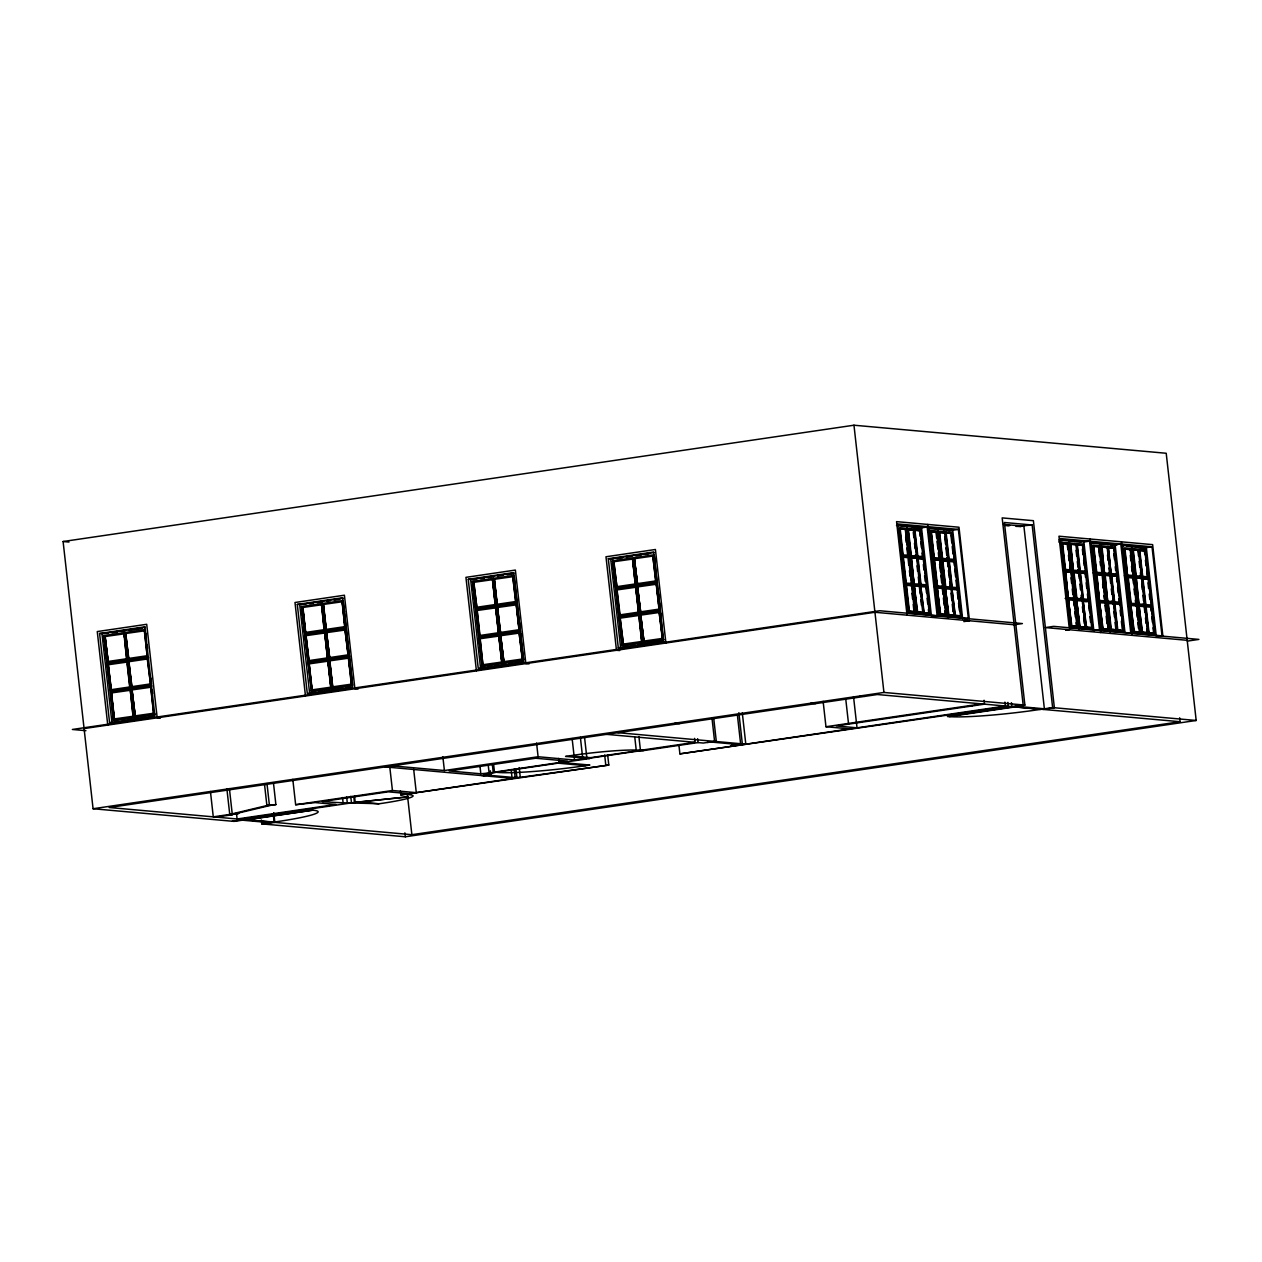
<?xml version="1.0" encoding="UTF-8"?>
<svg xmlns="http://www.w3.org/2000/svg" width="1262" height="1262" viewBox="0 0 1262 1262"><rect width="100%" height="100%" fill="white"/><g stroke="black" fill="none" stroke-linecap="round" stroke-linejoin="round"><path stroke-width="1.5" d="M354.448 802.458L408.083 796.843L354.448 802.458L353.786 796.622M210.439 791.511L213.278 816.845L229.747 814.432L269.374 804.967L275.889 804.604L273.491 783.181M235.947 813.627L270.62 805.361M275.889 804.604L266.897 805.566L264.499 784.191M261.344 820L261.77 823.881L405.323 836.785L1196.187 720.476L1166.214 453.263L853.964 425.215L63.1 541.524L93.072 808.737L234.022 821.388L312.755 810.172A68.148 5.695 -6.4 0 1 273.097 822.225M99.588 633.492L144.893 626.82L154.879 715.901L109.573 722.558L99.588 633.492L108.138 633.366M297.296 604.419L342.617 597.746L352.603 686.828L307.297 693.485L297.296 604.419L305.846 604.293M468.249 579.274L513.555 572.617L523.541 661.682L478.235 668.339L468.249 579.274L471.42 579.558M608.3 558.687L653.606 552.015L663.591 641.096L618.285 647.753L608.3 558.687L613.064 559.113M145.398 627.309L101.97 633.698L111.955 722.779M343.106 598.235L299.693 604.624L309.679 693.706M514.044 573.106L470.631 579.495L480.617 668.56M654.095 552.504L610.682 558.892L620.667 647.974L624.438 647.406M111.908 632.798L117.571 631.978M121.341 631.41L125.127 630.858M128.898 630.306L142.117 628.366M309.616 603.725L313.402 603.173M317.172 602.621L322.835 601.785M326.621 601.233L330.392 600.68M334.162 600.128L339.825 599.292M473.013 579.7L476.784 579.148M480.57 578.595L484.34 578.043M488.11 577.475L493.773 576.655M497.559 576.087L503.222 575.267M506.993 574.699L512.656 573.879M616.834 558.561L622.497 557.725M626.283 557.173L631.947 556.337M635.717 555.785L641.38 554.949M645.15 554.397L648.936 553.829M113.343 720.208L154.958 714.182L113.343 720.208L103.847 635.591L145.035 629.533M301.555 606.517L343.185 600.491L352.682 685.108L311.493 691.166L301.555 606.517L311.493 691.166M523.62 659.979L481.989 665.989L472.509 581.372L514.123 575.362L523.62 659.979L523.194 656.208M622.04 645.403L663.67 639.377L622.04 645.403L612.559 560.785L654.173 554.759L654.804 560.407M104.998 636.553L108.343 662.566L104.998 636.553L123.976 633.855L124.386 637.578M147.48 656.808L128.503 659.505L125.601 633.524L144.562 630.826L147.26 656.792L144.341 630.811M302.722 607.479L305.625 633.461L302.722 607.479L321.684 604.782L322.52 612.212M323.309 604.451L342.286 601.753L345.189 627.735L326.227 630.432L323.309 604.451L326.227 630.432M473.881 582.35L477.004 608.347L473.66 582.334L492.622 579.652L495.319 605.602L492.417 579.637M494.247 579.305L497.165 605.287L494.247 579.305L513.224 576.624L514.265 585.899M613.931 561.764L617.055 587.761L613.711 561.748L632.672 559.05L635.37 585.016L632.467 559.034M634.297 558.719L637.657 584.732L634.297 558.719L653.274 556.021M897.471 525.497L898.512 525.355M905.722 526.238L906.747 526.096L916.527 613.222M898.292 528.888L899.317 528.731L902.062 554.933L903.103 554.791L900.185 528.81L899.159 528.967M912.221 526.822L913.246 526.68M904.791 529.472L905.816 529.314L908.735 555.296L907.709 555.438L906.873 548.023M915.833 528.242L927.16 526.585L937.145 615.651L931.482 616.487M908.956 538.906L907.914 529.63L914.067 530.056L916.969 556.037L915.944 556.179M921.339 527.847L925.109 527.295M913.025 530.214L914.067 530.056M922.033 553.056L922.443 556.763L923.484 556.621L920.566 530.639L914.414 530.214L920.045 530.718L922.964 556.7M920.566 530.639L919.541 530.797L920.156 536.35M936.94 529.046L937.966 528.888L947.967 617.97M931.514 537.249L930.899 531.681L937.051 532.122L939.953 558.104L938.928 558.246L938.313 552.677M943.44 529.63L944.481 529.472M937.051 532.122L936.01 532.264L936.641 537.833M948.945 530.781L958.379 529.393L968.364 618.459L964.594 619.011M947.163 558.987L948.204 558.845L945.285 532.864L939.133 532.422L944.765 532.927L947.683 558.908M944.26 533.006L945.285 532.864M953.678 559.571L954.703 559.429L951.785 533.447L945.632 533.006L951.28 533.526L954.182 559.492M950.759 533.589L951.785 533.447M1196.187 720.476L1052.634 707.588L1032.158 524.992L1015.973 526.428M107.191 661.603L125.916 658.859M127.793 658.575L146.518 655.83M304.915 632.53L344.226 626.741M475.853 607.401L494.578 604.64M496.455 604.372L517.041 601.343L517.294 603.567L476.105 609.625M615.903 586.798L634.628 584.038M636.49 583.77L657.092 580.741L657.344 582.965L616.156 589.023M107.917 662.534L126.878 659.837L126.058 652.422M128.503 659.505L147.039 656.776M305.625 633.461L324.602 630.763L324.176 627.056M476.579 608.316L495.114 605.586M497.165 605.287L516.142 602.605L497.386 605.303L494.467 579.321M616.629 587.713L635.165 585M637.215 584.7L656.193 582.003L637.436 584.716L634.518 558.735M126.878 659.837L108.138 662.55L105.219 636.569M324.602 630.763L305.846 633.477L302.927 607.495M476.784 608.331L495.54 605.634M616.834 587.745L635.591 585.032M127.336 663.922L130.049 688.042L111.072 690.74L108.169 664.758L127.131 662.061M150.635 685.014L131.674 687.711L128.756 661.73L147.291 659.001L150.635 685.014L147.512 659.016M327.757 658.969L308.796 661.667L305.877 635.685L324.855 632.988L327.552 657.123M326.479 632.656L345.441 629.959L348.359 655.94L329.824 658.669L326.479 632.656L329.824 658.669M476.815 610.54L495.792 607.858L498.711 633.839L479.734 636.521L477.257 610.587M518.461 623.381L519.297 630.811L500.336 633.492L497.417 607.511L516.395 604.829L516.805 608.536M638.335 609.53L638.761 613.237L619.784 615.935L616.866 589.953L635.843 587.256L636.679 594.686M637.468 586.925L640.812 612.938L637.468 586.925L656.429 584.227L656.855 587.95M900.642 553.702L901.667 553.561M901.194 554.854L902.235 554.712M910.312 555.674L911.338 555.532L908.419 529.551M901.447 557.094L902.472 556.936L904.886 582.997L901.967 557.015M902.835 557.094L908.987 557.52L911.905 583.501L910.864 583.659M915.392 555.028L916.417 554.886M907.962 557.678L908.987 557.52M916.811 556.258L917.837 556.116L914.934 530.135M910.565 557.899L917.222 558.261L920.14 584.243L919.115 584.385M916.496 557.331L917.537 557.189M916.196 558.419L917.222 558.261M917.064 558.498L923.737 558.845L926.639 584.827L923.216 558.924L917.584 558.419M931.861 556.51L932.902 556.368M922.696 559.003L923.737 558.845M932.429 557.662L933.454 557.52L930.536 531.539L932.933 557.583M933.296 557.741L934.322 557.599L931.403 531.617M1059.891 540.089L1060.916 539.931M932.981 558.814L940.521 559.255M932.681 559.886L933.706 559.744L936.625 585.726L935.584 585.868M942.051 558.403L948.204 558.845M946.61 557.836L947.636 557.694M942.099 586.451L943.124 586.309L940.206 560.328L934.054 559.902L939.701 560.407L942.604 586.373M939.18 560.47L940.206 560.328M948.03 559.066L949.071 558.908L946.153 532.943M942.919 566.196L942.304 560.628L948.456 561.069L951.359 587.051L950.333 587.193L949.702 581.624M1060.695 543.465L1068.236 543.906L1071.138 569.872L1070.113 570.03L1069.703 566.322M1074.64 541.414L1075.666 541.256M956.012 580.362L956.833 587.777L957.874 587.635L954.955 561.653L947.415 561.211L948.046 566.78M1068.236 543.906L1067.195 544.048L1067.826 549.617M1059.938 539.852L1083.9 541.997L1089.563 541.161L1099.565 630.243L1070.066 627.593L1060.08 538.527L1089.563 541.161M1078.347 570.771L1079.389 570.613L1076.47 544.648L1070.318 544.206L1075.95 544.711L1078.868 570.692M954.955 561.653L953.93 561.795L954.34 565.518M1075.445 544.79L1076.47 544.648M1084.863 571.355L1085.888 571.197L1082.97 545.231L1076.817 544.79L1082.465 545.294L1085.367 571.276M1091.109 542.897L1092.135 542.739M1081.944 545.373L1082.97 545.231M1099.36 543.638L1100.385 543.48L1110.371 632.546M110.362 689.809L151.55 683.752M308.07 660.736L326.795 657.975M328.672 657.707L349.258 654.678M479.008 635.606L520.212 629.549M619.058 615.004L660.263 608.947M1091.914 546.272L1092.955 546.115L1095.858 572.096L1094.832 572.254M1105.859 544.222L1106.884 544.064M111.072 690.74L129.828 688.027L126.91 662.045M131.674 687.711L150.43 684.998M308.796 661.667L327.552 658.953L324.634 632.972M329.382 658.638L348.138 655.924L345.015 629.927L348.359 655.94M479.734 636.521L498.49 633.808L495.572 607.842M500.336 633.492L519.092 630.779L516.174 604.813M619.784 615.935L638.54 613.222L635.622 587.24M640.386 612.906L659.127 610.193L656.224 584.211M1101.347 572.838L1102.373 572.68L1099.454 546.698L1093.302 546.272L1098.934 546.777L1101.852 572.759M642.673 612.669L659.348 610.209L658.512 602.794M116.23 691.213L119.969 690.661M123.708 690.109L127.462 689.557M330.786 659.663L334.54 659.111M338.279 658.559L342.018 658.007M484.876 636.995L488.631 636.442M647.406 613.095L651.145 612.543M1098.429 546.856L1099.454 546.698M1101.032 547.093L1107.689 547.44L1110.607 573.421L1109.582 573.579M1111.349 545.358L1120.798 543.969L1130.784 633.051L1101.284 630.401L1091.299 541.319L1120.798 543.969M1115.829 545.105L1116.854 544.963M111.324 692.964L130.301 690.267L133.204 716.248L114.243 718.946L111.324 692.964L114.243 718.946M131.926 689.935L135.271 715.948L131.926 689.935L150.888 687.238L153.585 713.204L150.683 687.222M309.048 663.891L328.01 661.193L330.928 687.175L311.951 689.872L309.048 663.891L311.951 689.872M329.634 660.862L332.553 686.843L329.634 660.862L348.612 658.165L350.268 673.009M480.207 638.761L482.904 664.727L479.986 638.746L498.963 636.064L501.661 660.184M500.588 635.717L503.932 661.745L500.588 635.717L519.55 633.035M620.257 618.175L623.381 644.172L620.036 618.159L638.998 615.462L641.695 641.427L638.793 615.446M640.639 615.13L643.983 641.143L640.639 615.13L659.6 612.433M1106.664 547.598L1107.689 547.44M1107.531 547.676L1114.204 548.023L1117.122 574.005L1116.081 574.163M1122.344 545.689L1123.369 545.547M1113.179 548.181L1114.204 548.023M1130.578 546.43L1131.604 546.288L1141.384 633.414M1123.148 549.08L1124.174 548.923L1126.572 574.983L1123.653 549.002M1137.078 547.014L1138.119 546.872M1132.566 575.646L1133.591 575.488L1130.673 549.506L1124.521 549.08L1130.168 549.585L1133.087 575.567M903.813 581.908L904.838 581.766M1129.648 549.664L1130.673 549.506M905.233 583.139L906.258 582.997L903.34 557.015M1135.674 575.803L1141.842 576.229L1138.923 550.248L1133.276 549.743L1138.403 550.327L1141.321 576.308M1140.69 548.449L1152.017 546.777L1162.002 635.843L1156.339 636.679M1138.923 550.248L1137.898 550.406L1138.513 555.974M1138.75 550.484L1145.423 550.831L1148.341 576.813L1147.316 576.971L1146.685 571.402M904.617 585.3L906.51 585.221L909.429 611.202L915.06 611.707L912.142 585.726L905.99 585.3M918.547 583.233L919.588 583.091M913.167 584.953L927.207 585.978M1145.423 550.831L1144.397 550.989L1144.808 554.696M911.117 585.883L912.142 585.726M919.982 584.464L921.008 584.322L918.089 558.34M914.24 586.041L917.663 611.944L923.295 612.449L920.392 586.467L914.24 586.041L915.06 593.455M920.392 586.467L919.351 586.625L920.187 594.039M935.032 584.716L936.057 584.574M928.359 609.467L928.785 613.174L929.81 613.032L926.892 587.051L925.866 587.209L926.482 592.777M936.451 585.947L937.492 585.805L934.574 559.823M1063.046 568.294L1064.087 568.137M944.702 586.688L945.727 586.53L942.809 560.565M949.781 586.041L950.807 585.899M937.224 588.108L940.647 614.01L946.295 614.515L943.377 588.534L937.224 588.108L937.84 593.661M1063.614 569.446L1064.639 569.288L1061.721 543.323M1064.481 569.525L1065.507 569.367L1062.588 543.401M944.386 587.761L958.426 588.786M943.377 588.534L942.351 588.676L942.966 594.244M951.201 587.272L952.226 587.13L949.324 561.148M1064.166 570.598L1071.706 571.039M1063.866 571.67L1064.891 571.528L1067.81 597.494L1066.769 597.652M1077.795 569.619L1078.821 569.462M950.885 588.344L951.927 588.202M1073.284 598.235L1074.309 598.078L1071.391 572.112L1065.238 571.67L1070.886 572.175L1073.788 598.156M950.586 589.417L951.611 589.275L954.009 615.32L951.091 589.354M1070.365 572.254L1071.391 572.112M1079.215 570.85L1080.256 570.692L1077.338 544.711M1073.489 572.412L1079.641 572.853L1082.544 598.819L1079.12 572.916L1073.489 572.412L1074.104 577.98M957.085 590.001L958.11 589.859L961.029 615.84L960.003 615.982M1087.402 593.992L1088.018 599.56L1089.059 599.403L1086.14 573.437L1078.6 572.995L1079.231 578.564M1094.28 571.102L1095.306 570.945M1086.14 573.437L1085.115 573.579L1085.525 577.286M1095.7 572.333L1102.373 572.68M1095.085 574.478L1096.11 574.32L1099.028 600.302L1098.003 600.46M1109.014 572.427L1110.055 572.27M134.845 715.917L153.806 713.219M332.553 686.843L351.53 684.146L350.694 676.732M482.904 664.727L501.866 662.045L498.963 636.064M503.491 661.698L522.468 659.016L519.124 632.988L522.247 659.001M622.955 644.141L641.916 641.443M643.541 641.112L662.518 638.414L659.174 612.401L662.298 638.398M1095.952 574.557L1102.625 574.904L1105.528 600.886L1104.502 601.043M1103.635 574.147L1117.675 575.157M311.051 691.134L352.24 685.077M481.989 665.989L523.194 659.931M1101.584 575.062L1102.625 574.904M1108.667 553.166L1110.954 573.579L1108.557 547.519M1112.737 601.785L1113.778 601.627L1110.86 575.646L1104.707 575.22L1110.339 575.724L1113.258 601.706M1110.134 574.731L1111.175 574.573M1109.834 575.803L1110.86 575.646M113.848 722.495L119.511 721.659M123.282 721.107L136.501 719.166M140.287 718.614L144.057 718.046M147.828 717.494L153.491 716.658M311.572 693.422L315.342 692.87M319.112 692.317L324.776 691.481M328.562 690.929L341.765 688.973M345.551 688.421L351.215 687.585M482.51 668.276L488.173 667.456M491.943 666.888L495.729 666.336M499.5 665.784L505.163 664.948M508.933 664.396L524.045 662.171M628.224 646.854L633.887 646.018M637.657 645.466L664.096 641.585M1112.043 583.233L1111.207 575.803L1117.359 576.229L1120.277 602.211L1119.252 602.368L1118.826 598.661M1125.499 573.91L1126.524 573.753M1116.334 576.387L1117.359 576.229M84.081 728.568L874.945 612.275L1014.159 624.769L1022.394 623.57L879.709 610.745L72.376 729.468L85.926 730.682M1126.303 577.286L1127.345 577.128L1130.247 603.11L1129.222 603.268M1135.169 575.866L1136.194 575.724L1133.276 549.743M1140.249 575.22L1141.274 575.078M1127.692 577.286L1133.844 577.712L1136.762 603.693L1135.721 603.851L1135.311 600.128M1134.853 576.955L1148.893 577.964M1133.844 577.712L1132.819 577.87L1133.434 583.438M907.52 611.281L908.561 611.123L905.643 585.142M909.429 611.202L914.54 611.786L911.637 585.805M1136.447 577.949L1138.845 604.009L1144.997 604.435L1142.078 578.453L1136.447 577.949L1141.574 578.532L1144.476 604.514M1141.369 577.539L1142.394 577.381M908.088 612.433L915.628 612.859L906.132 528.242L899.617 527.658L909.113 612.275M914.035 611.865L915.06 611.707M1141.053 578.611L1142.078 578.453M1142.441 578.611L1148.594 579.037L1151.496 605.019L1148.073 579.116L1141.921 578.69M916.638 612.086L917.663 611.944M1147.552 579.195L1148.594 579.037M922.27 612.591L923.295 612.449M923.137 612.669L929.81 613.032M922.837 613.742L923.863 613.6L914.366 528.983M939.622 614.152L940.647 614.01M939.307 615.225L946.847 615.667L937.351 531.05L927.602 530.166M1066.216 596.5L1067.242 596.342M946.295 614.515L945.254 614.657L944.844 610.95M954.529 615.257L948.377 614.815L952.132 615.162M1066.911 586.514L1068.157 597.652L1065.759 571.607M1067.336 598.803L1068.362 598.661M961.029 615.84L954.877 615.399L960.524 615.903L957.606 589.938M1067.021 599.876L1068.046 599.734L1070.965 625.7M1075.887 598.472L1076.912 598.314L1073.994 572.333M1080.966 597.825L1081.991 597.667M1068.409 599.876L1071.832 625.778L1077.48 626.299L1074.561 600.318L1068.409 599.876L1071.328 625.857L1076.959 626.362L1074.041 600.381M1075.571 599.545L1089.611 600.554M1074.561 600.318L1073.536 600.46L1074.151 606.028M1082.386 599.056L1083.411 598.898L1080.509 572.916M1082.07 600.128L1083.111 599.971M1081.771 601.201L1082.796 601.059L1085.714 627.025L1084.689 627.182M1097.435 599.308L1098.476 599.15M1088.27 601.785L1089.311 601.643L1092.214 627.608L1091.188 627.766M1097.293 581.908L1099.376 600.46L1096.978 574.399M1098.555 601.611L1106.096 602.037M963.821 621.598L969.484 620.762M1098.255 602.684L1099.281 602.526L1102.199 628.508M1112.185 600.633L1113.21 600.475M1104.755 603.268L1105.78 603.11L1108.699 629.091L1102.546 628.665L1101.095 615.682M1113.605 601.864L1114.646 601.706L1111.727 575.724M1107.358 603.504L1108.383 603.346L1111.301 629.328L1116.933 629.833L1114.031 603.851L1107.878 603.425M1113.305 602.936L1114.33 602.779M1112.989 604.009L1114.031 603.851M1113.857 604.088L1114.898 603.93L1117.801 629.912L1123.448 630.416L1120.53 604.435L1114.378 604.009M1128.67 602.116L1129.695 601.958M1119.504 604.593L1120.53 604.435M1130.089 603.346L1131.115 603.189L1128.212 577.207M1129.774 604.419L1137.314 604.845M1129.474 605.492L1130.5 605.334L1133.418 631.315L1132.393 631.473M1143.404 603.425L1144.445 603.283M1143.971 604.593L1145.864 604.514L1142.946 578.532M1135.974 606.075L1137.015 605.918L1139.917 631.899L1138.892 632.057M1146.716 629.075L1147.126 632.798L1148.168 632.641L1145.249 606.659L1144.224 606.817L1144.839 612.385M1145.091 606.896L1146.117 606.738L1149.035 632.719L1154.667 633.224L1151.749 607.243L1145.596 606.817L1146.022 610.524M1151.749 607.243L1150.723 607.401L1151.133 611.108M1069.939 625.857L1071.832 625.778M1070.491 627.009L1078.032 627.451L1068.535 542.818L1058.786 541.95M1077.48 626.299L1076.439 626.441L1076.029 622.734M1085.714 627.025L1079.562 626.599L1085.194 627.104L1082.291 601.122M1065.68 630.29L1069.45 629.738M1085.557 627.261L1092.214 627.608M1101.158 628.665L1108.699 629.091M1111.301 629.328L1116.428 629.912L1113.51 603.93M1109.961 630.558L1124 631.568L1114.504 546.951L1101.505 545.783L1110.986 630.401M1117.801 629.912L1115.908 629.99L1115.072 622.56M1116.46 631.142L1117.501 630.984L1108.004 546.367M1123.448 630.416L1120.009 604.514M1133.26 631.552L1139.917 631.899M1132.945 632.625L1133.97 632.467L1124.489 547.85L1130.989 548.434L1140.485 633.051L1130.72 632.183M1141.495 632.278L1148.168 632.641M1141.179 633.366L1155.219 634.376L1145.738 549.759L1132.724 548.591L1142.22 633.208M1147.994 632.861L1149.035 632.719M1147.694 633.95L1148.72 633.792L1139.223 549.175M1154.667 633.224L1153.642 633.382L1153.011 627.813M1187.321 641.112L1198.9 639.408L1053.612 626.362L1045.378 627.577L1187.195 640.307M93.072 808.737L883.936 692.444L1024.886 705.095L1004.394 522.5L1032.158 524.992M1180.08 721.722L411.869 834.687L109.179 807.506L877.374 694.526L1180.08 721.722L1179.654 717.81M392.356 765.86L444.398 770.53L538.101 756.743L574.541 760.024L695.015 742.308L694.589 738.396M643.478 750.606L640.449 750.322A51.616 4.322 -6.4 0 0 569.683 755.812L565.565 756.411L586.373 758.273M559.098 762.295L567.332 761.081L535.672 758.241L449.177 770.956L480.822 773.795L496.218 772.249A67.596 5.663 -6.4 0 0 585.757 765.655L589.875 765.056L559.098 762.295L558.656 758.415M560.391 762.406L494.483 772.107L493.616 764.33M588.628 758.352L638.051 751.095M711.973 717.999L714.592 741.378L703.265 743.05L698.06 742.577L639.361 751.205L636.316 750.937L634.802 737.339M481.863 775.594L489.072 774.537M483.598 775.751L490.808 774.694L490.366 770.814M292.8 779.395L295.655 804.73L392.435 790.501L416.286 792.646L413.668 769.236M823.124 701.388L825.963 726.738L981.457 703.88M216.291 817.113L232.76 814.7L229.747 814.432L226.908 789.097M507.876 777.944L520.291 777.345L608.805 765.056L607.7 755.291M509.611 778.086L516.821 777.029L515.953 769.236M409.077 793.703L388.286 791.826L322.362 801.528C341.229 803.247 360.033 802.963 378.868 803.799A51.616 4.322 -6.4 0 0 407.989 794.571L404.96 794.303M400.401 791.022L400.843 794.918L513.082 778.402L385.147 766.917M679.035 746.079L679.902 753.871L1005.309 706.026L1004.883 702.114M240.143 819.259L358.045 801.922L378.868 803.799M608.805 765.056L400.843 794.918M232.287 821.231L243.613 819.574M1024.886 705.095L947.431 716.437L949.166 716.595A68.148 5.695 -6.4 0 0 1041.308 709.26M246.91 819.858L312.755 810.172M949.166 716.595L1015.011 706.909M261.77 823.881L274.138 822.067L273.27 814.29M1052.634 707.588L1040.267 709.402L1013.56 706.767M263.506 824.039L274.832 822.382L273.744 812.633M1043.043 709.402L1054.369 707.745L1033.389 520.685L1002.17 517.893L1023.151 704.937L1011.824 706.61L1011.383 702.713M229.747 814.432L238.739 813.469L232.224 813.832L229.4 788.576M245.349 819.732L274.138 822.067M1003.558 524.377L1023.908 526.207L1044.384 708.802L1016.636 706.31M1004.173 525.166L1009.726 525.655M1017.125 526.317L1020.832 526.648M927.16 526.585L897.661 523.935L907.662 613.001L937.145 615.651M958.379 529.393L928.895 526.743L938.881 615.809L968.364 618.459M1152.017 546.777L1122.533 544.127L1132.519 633.193L1162.002 635.843M897.534 525.26L921.497 527.421L931.261 614.547M928.753 528.068L952.715 530.214L962.701 619.295M1091.173 542.66L1115.135 544.805L1124.899 631.947M1122.391 545.452L1146.353 547.613L1156.118 634.739M896.509 525.418L920.455 527.563M929.573 528.384L951.69 530.371M1058.913 539.994L1069.151 540.672L1079.152 629.754M1069.971 540.988L1081.029 541.982M1090.131 542.802L1114.094 544.963M1126.887 546.099L1145.328 547.755M900.185 528.81L905.816 529.314M899.664 528.888L905.311 529.393L908.214 555.375M907.914 529.63L913.546 530.135L916.464 556.116M930.899 531.681L936.53 532.201L939.449 558.167M1101.537 547.014L1107.184 547.519L1110.087 573.5M1108.052 547.598L1113.683 548.102L1116.602 574.084M902.582 554.87L908.735 555.296M910.817 555.611L916.969 556.037M917.332 556.195L923.484 556.621M939.953 558.104L933.801 557.662L931.94 540.972M948.551 558.987L954.703 559.429M1071.138 569.872L1064.986 569.446L1063.33 554.602M1079.389 570.613L1073.236 570.187L1070.839 544.127M1079.736 570.771L1085.888 571.197M1110.607 573.421L1104.455 572.995L1102.057 546.935M1110.954 573.579L1117.122 574.005M1133.591 575.488L1127.439 575.062L1125.041 549.002M1148.341 576.813L1142.189 576.387L1140.312 559.681M902.787 555.864L909.287 556.447M911.022 556.605L924.036 557.772M942.257 559.413L955.271 560.58M1073.441 571.181L1086.456 572.349M1093.176 572.964L1102.925 573.831M1124.395 575.756L1134.159 576.639M902.314 557.173L908.466 557.599L911.385 583.58M911.069 557.836L916.717 558.34L919.619 584.322M942.304 560.628L947.936 561.148L950.854 587.114M948.803 561.211L954.435 561.732L957.353 587.698M1079.988 572.995L1085.62 573.5L1088.538 599.482M1111.207 575.803L1116.854 576.308L1119.757 602.289M1127.171 577.365L1133.323 577.791L1136.242 603.772M654.173 554.759L663.228 639.345M633.587 557.788L643.068 642.405M905.753 583.076L911.905 583.501M920.14 584.243L913.988 583.817L911.59 557.757M920.487 584.401L926.639 584.827M943.124 586.309L936.972 585.868L935.726 574.746M951.359 587.051L945.206 586.609L944.591 581.041M951.722 587.193L957.874 587.635M1068.157 597.652L1074.309 598.078M1082.544 598.819L1076.391 598.393L1075.776 592.824M1082.906 598.977L1089.059 599.403M1099.376 600.46L1105.528 600.886M1113.778 601.627L1107.626 601.201L1105.228 575.141M1120.277 602.211L1114.125 601.785L1112.453 586.94M1130.61 603.268L1136.762 603.693M1151.496 605.019L1145.344 604.593L1144.098 593.455M905.958 584.069L912.458 584.653M933.927 586.578L943.676 587.461M1065.112 598.362L1074.861 599.245M1107.831 602.195L1120.83 603.362M1152.064 606.17L1138.024 605.161L1137.598 601.39M926.892 587.051L920.739 586.625L924.163 612.527M951.611 589.275L945.459 588.833L948.882 614.752M958.11 589.859L951.958 589.417L955.397 615.335M1082.796 601.059L1076.644 600.617L1080.067 626.52M1089.311 601.643L1083.159 601.201L1086.582 627.104M1105.78 603.11L1099.628 602.684L1103.067 628.586M1137.015 605.918L1130.862 605.492L1134.286 631.394M1145.249 606.659L1139.097 606.233L1142.52 632.136M1082.638 601.28L1086.393 601.611M612.559 560.785L622.481 645.434M656.429 584.227L659.348 610.209M917.143 612.023L922.79 612.527L919.872 586.546M923.658 612.606L929.289 613.111L926.371 587.13M1086.061 627.182L1091.709 627.687L1088.791 601.706M1121.05 630.322L1117.296 629.99L1114.993 609.578M1133.765 631.473L1139.412 631.978L1136.494 605.997M1142.015 632.215L1147.647 632.719L1144.729 606.738M635.843 587.256L638.761 613.237M493.537 578.39L503.017 663.007M63.1 541.524L68.984 542.045M472.509 581.372L479.055 635.938M660.499 611.171L619.311 617.228M516.395 604.829L519.297 630.811M497.417 607.511L500.762 633.54M495.792 607.858L498.711 633.839M342.286 601.753L344.763 627.703M322.599 603.52L332.08 688.137L331.243 680.612M321.684 604.782L324.16 630.732M520.449 631.773L478.834 637.783L482.431 666.036M618.285 647.753L621.456 648.037M619.658 650.561L616.471 650.277L605.981 556.763L655.42 549.491L665.91 643.021M346.356 628.697L305.152 634.754M324.855 632.988L327.552 658.953M305.877 635.685L309.222 661.698M529.03 663.891L525.86 663.607L515.369 570.077L465.93 577.349L476.421 670.879M860.258 695.914L865.022 696.356M969.106 705.695L972.134 705.963M124.875 632.593L134.371 717.21M125.601 633.524L128.945 659.537M123.976 633.855L126.673 659.821M103.847 635.591L110.393 690.156M348.612 658.165L351.53 684.146M810.819 703.186L815.599 703.612M328.01 661.193L330.928 687.175M308.322 662.96L349.511 656.903L349.085 653.148M148.632 657.77L107.444 663.828M845.54 723.867L848.569 724.136L845.729 698.817M128.756 661.73L132.1 687.743M825.963 726.738L849.815 728.884M108.169 664.758L111.513 690.771M358.092 689.036L354.906 688.752L344.416 595.222L294.993 602.495L305.483 696.009M674.902 723.173L679.666 723.599M151.803 685.976L110.614 692.033M130.775 688.973L130.538 683.073M617.875 732.686L745.81 744.186L742.308 712.967M712.21 742.135L736.487 744.328M130.301 690.267L132.999 716.232M707.383 742.435L716.327 741.535L713.708 718.22M735.131 744.927L733.396 744.769L740.605 743.712L737.339 714.576M606.549 734.358L695.015 742.308M734.484 745.842L731.013 745.542L742.34 743.87L738.854 712.699M679.902 753.871L1008.354 706.294L1007.912 702.398M160.369 718.11L157.198 717.826L146.707 624.296L97.269 631.568L107.759 725.082M569.683 755.812L590.506 757.673M585.805 759.077L582.776 758.809L580.378 737.371M563.215 761.68L566.244 761.964M558.009 763.163L585.757 765.655M492.101 772.865L489.072 772.596L488.189 764.788M490.808 774.694L483.867 774.079L589.938 758.478L586.893 758.21L584.495 736.834M487.716 775.152L511.993 777.329L511.126 769.568M350.331 803.058L347.287 802.79L346.64 796.937M295.655 804.73L315.169 802.585L335.96 804.446L237.098 818.991L236.451 813.138M242.272 820.174L270.021 822.666M1004.52 525.292L1008.338 525.67M1162.901 636.206L1152.632 544.632L1058.96 536.208L1069.229 627.798M1147.71 569.067L1148.152 572.932M1149.019 580.678L1149.445 584.558M1154.004 625.211L1154.446 629.091M1147.821 576.892L1144.918 550.91L1139.271 550.406L1139.696 554.113M1151.244 607.322L1154.146 633.303L1148.515 632.798L1146.432 614.231M1145.439 560.265L1146.054 565.833M1147.978 582.902L1148.594 588.471M1149.225 594.039L1149.856 599.608M1151.764 616.676L1152.395 622.245M1139.791 550.327L1142.694 576.308L1140.801 576.371L1140.391 572.664M1142.646 580.457L1143.482 587.887M1144.003 597.241L1144.413 600.949M1139.144 561.527L1139.76 567.095M1141.684 584.18L1142.299 589.733M1142.93 595.301L1143.546 600.87M1145.47 617.938L1146.085 623.507M1137.709 598.519L1138.119 602.226M1130.279 555.233L1130.894 560.801M1131.525 566.354L1132.156 571.923M1134.065 589.007L1134.68 594.56M1136.605 611.644L1137.22 617.213M1137.851 622.765L1138.482 628.334M1132.629 625.984L1133.039 629.691M1126.824 577.207L1129.742 603.189M1129.995 605.413L1132.897 631.394M1121.413 541.824L1131.904 635.354M1114.961 552.709L1115.403 556.574M1118.653 585.615L1119.094 589.496M1113.794 553.75L1114.425 559.318M1115.245 566.733L1115.671 570.44M1116.539 578.248L1116.965 581.956M1117.58 587.524L1118.211 593.093M1120.12 610.161L1120.751 615.73M1121.366 621.298L1122.202 628.713M1116.144 624.501L1116.57 628.208M1107.5 555.012L1108.115 560.58M1108.951 568.01L1109.377 571.718M1110.039 577.665L1110.655 583.218M1111.286 588.786L1111.917 594.355M1113.825 611.423L1114.456 616.992M1103.524 569.351L1103.934 573.074M1109.85 625.763L1110.276 629.486M1105.023 600.964L1102.105 574.983L1096.473 574.478L1096.883 578.185M1105.275 603.189L1108.178 629.17M1098.634 548.718L1099.47 556.132M1100.085 561.7L1100.511 565.408M1102.625 584.338L1103.051 588.045M1103.871 595.475L1104.297 599.182M1104.96 605.129L1105.591 610.698M1106.206 616.25L1107.042 623.68M1093.823 546.194L1096.725 572.175M1093.507 548.134L1094.343 555.548M1094.753 559.255L1096.221 572.254M1099.833 604.545L1100.669 611.96M1092.435 546.194L1095.353 572.175M1095.605 574.399L1098.508 600.381M1098.76 602.605L1101.679 628.586M1090.179 539.016L1100.669 632.546M1083.9 541.997L1093.886 631.079M1082.37 549.08L1082.985 554.649M1083.616 560.218L1084.232 565.786M1086.156 582.855L1086.771 588.423M1088.696 605.492L1089.311 611.06M1089.942 616.629L1090.557 622.198M1076.786 543.559L1086.266 628.176M1076.06 550.358L1076.691 555.927M1077.322 561.495L1077.937 567.064M1079.846 584.132L1080.477 589.701M1081.108 595.27L1081.518 598.977M1082.386 606.77L1083.017 612.338M1083.648 617.907L1084.263 623.475M1070.728 547.913L1071.564 555.343M1071.99 559.05L1072.81 566.48M1074.53 581.687L1075.35 589.117M1077.07 604.34L1077.89 611.755M1078.316 615.462L1079.136 622.892M1070.633 569.951L1067.715 543.969L1062.083 543.465L1062.699 549.033M1068.457 555.185L1069.072 560.754M1070.996 577.822L1071.612 583.391M1072.243 588.96L1072.858 594.528M1074.782 611.597L1075.398 617.165M1062.036 542.234L1071.533 626.867M1065.664 575.393L1066.485 582.807M1067.021 592.162L1067.431 595.869M1061.216 543.386L1064.118 569.367M1064.371 571.591L1067.289 597.573M1067.542 599.797L1070.46 625.778M984.06 700.252L984.502 704.149L836.217 725.95L857.024 727.827L853.522 696.624M969.263 618.822L958.994 527.232L896.556 521.632L907.047 615.162M950.964 535.451L951.8 542.865M952.211 546.588L953.047 554.002M954.75 569.225L955.586 576.639M957.29 591.862L958.126 599.292M958.552 602.999L959.372 610.414M945.601 531.791L955.082 616.408M944.67 536.729L945.506 544.143M945.916 547.85L946.752 555.28M948.456 570.487L949.292 577.917M950.996 593.14L951.832 600.554M952.242 604.261L953.078 611.691M939.654 532.359L942.556 558.325M939.543 536.145L940.379 543.559M940.805 547.266L941.626 554.696M943.345 569.919L944.165 577.333M945.869 592.556L946.705 599.971M947.131 603.693L947.951 611.108M942.856 588.613L945.774 614.578L940.127 614.073L938.265 597.383M937.051 541.556L937.887 548.97M939.591 564.193L940.427 571.607M940.853 575.314L941.673 582.744M943.377 597.967L944.213 605.381M930.851 530.466L940.348 615.083M934.479 563.609L935.3 571.023M933.186 559.823L936.152 587.019M927.775 524.44L938.045 616.014M923.074 550.8L923.5 554.681M929.368 606.959L929.794 610.824M920.787 541.919L921.402 547.487M923.327 564.556L923.942 570.124M924.573 575.693L925.204 581.261M927.113 598.33L927.744 603.899M913.246 532.059L913.862 537.628M914.493 543.196L915.108 548.765M917.032 565.833L917.648 571.402M918.279 576.971L918.894 582.539M920.818 599.608L921.434 605.176M909.366 542.613L910.202 550.043M911.7 563.404L912.536 570.818M913.152 576.387L913.783 581.956M915.486 597.163L916.322 604.593M905.627 536.886L906.242 542.455M908.167 559.523L908.782 565.092M909.413 570.661L910.044 576.229M911.953 593.298L912.568 598.866M913.199 604.435L913.83 610.003M898.796 528.81L901.715 554.791M905.122 585.221L908.041 611.202M853.964 425.215L883.936 692.444M697.618 738.68L698.06 742.577M658.18 590.395L658.796 595.964M659.458 601.769L659.868 605.539M660.72 613.048L661.13 616.818M653.479 557.883L654.315 565.297M654.726 569.02L655.562 576.434M657.265 591.657L658.101 599.071M659.805 614.294L660.641 621.724M661.051 625.431L661.887 632.846M655.972 581.987L652.833 555.99L655.751 581.971M637.689 586.94L640.591 612.922M640.844 615.146L643.762 641.128M634.202 563.357L634.644 567.19M635.449 574.494L635.906 578.469M637.988 597.131L638.43 601.043M639.25 608.268L639.692 612.322M640.544 619.847L640.97 623.602M641.806 631.126L642.232 634.881M633.303 564.619L634.139 572.049M634.549 575.756L635.385 583.186M637.089 598.393L637.925 605.823M639.629 621.03L640.465 628.46M640.875 632.167L641.711 639.597M638.919 736.692L640.449 750.322M617.086 589.969L620.226 615.966M604.672 755.023L605.76 764.772M572.128 738.57L574.541 760.024M536.571 743.097L538.101 756.743M519.376 622.119L519.818 626.126M520.67 633.65L521.096 637.405M521.932 644.929L522.358 648.7M514.675 589.606L515.511 597.036M517.215 612.244L518.051 619.674M519.755 634.896L520.591 642.311M521.001 646.018L521.837 653.448M515.921 602.573L512.782 576.576L515.701 602.558M519.203 767.596L520.291 777.345M497.638 607.527L500.557 633.508M500.793 635.732L503.712 661.714M494.152 583.959L494.594 587.792M495.414 595.08L495.856 599.071M497.954 617.717L498.38 621.63M499.011 627.277L499.657 632.909M500.288 638.556L500.919 644.204M501.55 649.835L502.181 655.483M514.218 769.11L515.085 776.871M493.253 585.221L494.089 592.635M494.499 596.358L495.335 603.772M498.742 636.048L501.661 662.029M477.036 610.556L480.175 636.569M492.306 764.22L493.19 771.981M479.954 766.002L480.822 773.795M442.867 756.869L444.398 770.53M407.279 793.719L411.869 834.687M404.881 832.873L405.323 836.785M389.8 767.091L392.435 790.501M344.037 608.016L344.447 611.77M347.807 641.695L348.249 645.623M342.065 601.737L344.983 627.719L326.448 630.448L323.529 604.466M348.391 658.149L351.309 684.13M354.527 796.164L355.174 802.001M350.757 796.354L351.404 802.175M326.7 632.672L329.603 658.654M329.855 660.878L332.774 686.859M323.624 612.796L324.271 618.569M324.886 623.933L325.549 629.848M326.164 635.433L326.811 641.128M327.426 646.57L328.073 652.407M329.966 669.333L330.612 674.981M322.93 615.919L323.766 623.349M321.463 604.766L324.381 630.748M327.805 661.178L330.707 687.159M342.523 797.537L343.169 803.389M306.098 635.701L309.016 661.682M309.253 663.907L312.171 689.888M266.976 783.528L269.374 804.967M145.887 633.287L146.313 637.089M147.165 644.614L147.575 648.368M150.919 678.183L151.377 682.221M152.213 689.746L152.639 693.501M125.806 633.54L128.724 659.521M128.976 661.745L131.895 687.727M132.147 689.951L135.05 715.933M125.506 638.162L126.137 643.872M126.752 649.299L127.399 655.167M129.292 671.936L129.939 677.726M131.832 694.652L132.463 700.3M133.094 705.931L133.74 711.579M124.796 641.285L125.632 648.7M108.374 664.774L111.293 690.756M111.545 692.98L114.463 718.961M110.819 693.911L113.769 720.239M936.861 587.95L939.275 613.995L936.861 587.95M920.881 529.567L907.867 528.399L917.364 613.016L930.362 614.184L920.881 529.567M952.1 532.375L939.086 531.207L948.582 615.824L961.597 616.992L952.1 532.375M1083.285 544.143L1070.271 542.975L1079.767 627.593L1092.782 628.776L1083.285 544.143M1099.77 545.626L1093.255 545.042L1102.751 629.659L1109.251 630.243L1099.77 545.626"/></g></svg>
